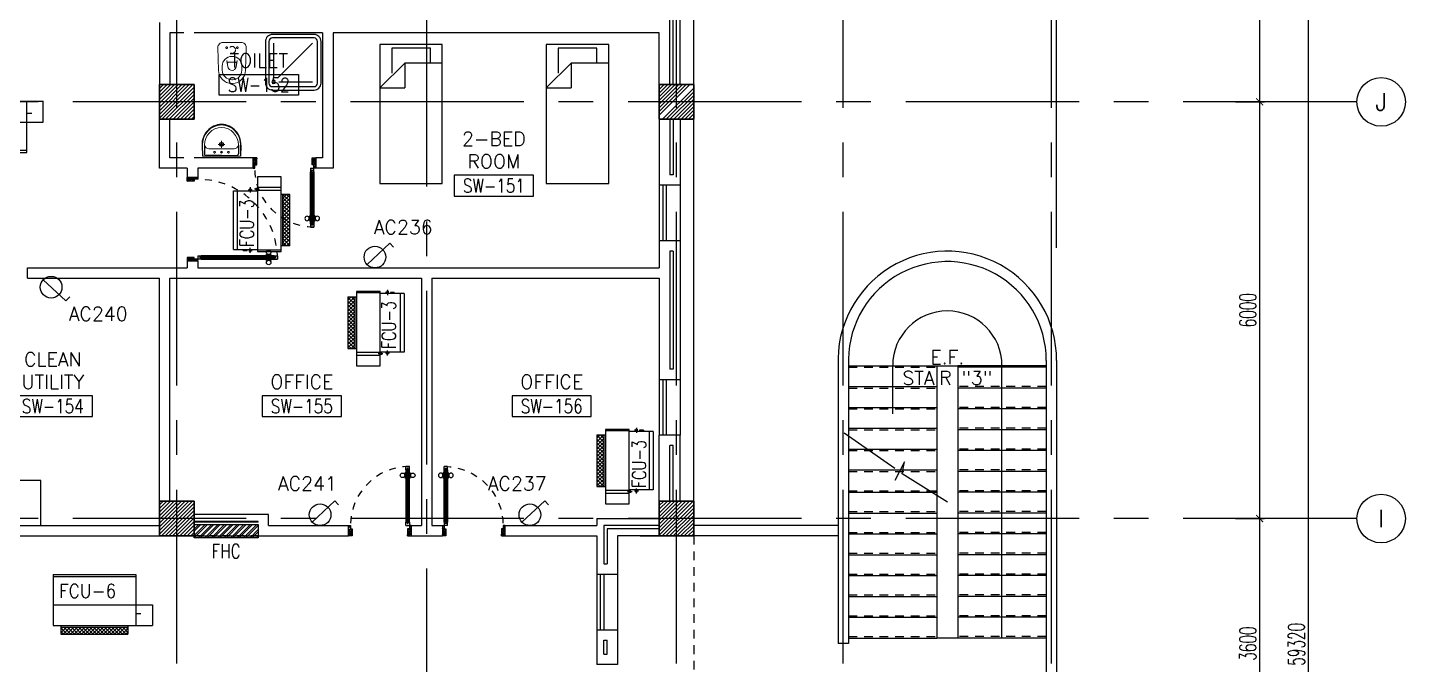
# Model space of a CAD drawing. Extents: x -0.4 to 93.5, y -1.1 to 78.4.
# Drawn here: x 73.68 to 93.53, y 34.87 to 44.04 of the extents above; entities that cross this region are included whole.
import ezdxf
from ezdxf.enums import TextEntityAlignment as Align

# ---------------------------------------------------------------- set-up
doc = ezdxf.new("R2010")
doc.units = 0
doc.header["$MEASUREMENT"] = 0
doc.header["$PDMODE"] = 34
for name, pattern in [('CENTERX2', [4, 2.5, -0.5, 0.5, -0.5]), ('DASHED', [0.75, 0.5, -0.25]), ('HIDDEN', [0.375, 0.25, -0.125]), ('HIDDEN2', [0.1875, 0.125, -0.0625])]:
    doc.linetypes.add(name, pattern=pattern)
doc.layers.get('0').update_dxf_attribs({"color": 11, "linetype": 'CONTINUOUS'})
doc.layers.get('DEFPOINTS').update_dxf_attribs({"color": 11, "linetype": 'CONTINUOUS'})
for name, color, linetype in [('AX-CR', 11, 'CONTINUOUS'), ('AX-DIM', 11, 'CONTINUOUS'), ('AX-TXT', 11, 'CONTINUOUS'), ('AXES', 11, 'CENTERX2'), ('COL', 11, 'CONTINUOUS'), ('DOOR', 11, 'CONTINUOUS'), ('E-SOCKETS', 4, 'CONTINUOUS'), ('FCU', 7, 'CONTINUOUS'), ('FHC', 11, 'CONTINUOUS'), ('FIX', 11, 'CONTINUOUS'), ('FUR', 11, 'CONTINUOUS'), ('HAT', 11, 'CONTINUOUS'), ('INSUL', 11, 'CONTINUOUS'), ('ME-FIX', 11, 'CONTINUOUS'), ('PROJ-L', 11, 'CONTINUOUS'), ('RM-BOX', 11, 'CONTINUOUS'), ('RM-NAME', 11, 'CONTINUOUS'), ('RM-NO', 11, 'CONTINUOUS'), ('ROOF', 11, 'CONTINUOUS'), ('STR', 11, 'CONTINUOUS'), ('TEXTN', 2, 'CONTINUOUS'), ('WALL', 11, 'CONTINUOUS'), ('WIN', 11, 'CONTINUOUS')]:
    doc.layers.add(name, color=color, linetype=linetype)
doc.styles.add('ROMANS', font='ROMANS.shx', dxfattribs={"width": 0.6})
doc.dimstyles.new('STANDARD in', dxfattribs={"dimtxt": 0.24, "dimasz": 0.1, "dimexe": 0.07, "dimexo": 0.05, "dimgap": 0.05, "dimtad": 1, "dimdec": 0, "dimlfac": 1000, "dimzin": 0, "dimdsep": 46, "dimtxsty": 'ROMANS', "dimblk": 'ARCHTICK', "dimcen": 0.05, "dimdle": 0.05, "dimclrd": 7, "dimclre": 7, "dimclrt": 2, "dimadec": 0, "dimazin": 0, "dimtfac": 1, "dimtdec": 0, "dimtmove": 2, "dimatfit": 3, "dimldrblk": 'ARCHTICK', "dimfxl": 0, "dimtolj": 1, "dimtzin": 0, "dimarcsym": 0})

# ---------------------------------------------------------------- blocks, each defined once
blk = doc.blocks.new('_ARCHTICK')
at = {"color": 0, "linetype": 'ByBlock', "const_width": 0.15}
blk.add_lwpolyline([(-0.5, -0.5), (0.5, 0.5)], dxfattribs=at)
blk = doc.blocks.new('*D160')
at = {"layer": 'AX-DIM', "color": 7, "lineweight": -2, "ltscale": 0.3}
for p, q in [((83.282, 76.348), (83.282, 77.068)), ((88.507, 40.87), (88.507, 77.068)), ((83.232, 76.998), (88.557, 76.998))]:
    blk.add_line(p, q, dxfattribs=at)
at = {"layer": 'DEFPOINTS', "color": 0, "ltscale": 0.3}
for p in [(88.507, 76.998), (83.282, 76.298), (88.507, 40.82)]:
    blk.add_point(p, dxfattribs=at)
at = {"layer": 'AX-DIM', "color": 7, "lineweight": -2, "ltscale": 0.3, "xscale": 0.1, "yscale": 0.1, "zscale": 0.1, "rotation": 180}
blk.add_blockref('_ARCHTICK', (83.282, 76.998), dxfattribs=at)
at = {"layer": 'AX-DIM', "color": 7, "lineweight": -2, "ltscale": 0.3, "xscale": 0.1, "yscale": 0.1, "zscale": 0.1}
blk.add_blockref('_ARCHTICK', (88.507, 76.998), dxfattribs=at)
at = {"layer": 'AX-DIM', "color": 2, "ltscale": 0.3, "insert": (85.895, 77.168), "char_height": 0.24, "attachment_point": 5, "style": 'ROMANS'}
blk.add_mtext('\\A1;5225', dxfattribs=at)
blk = doc.blocks.new('*D158')
at = {"layer": 'AX-DIM', "color": 7, "lineweight": -2, "ltscale": 0.3}
for p, q in [((83.332, 64.82), (92.202, 64.82)), ((92.132, 64.87), (92.132, 5.45)), ((83.332, 5.5), (92.202, 5.5))]:
    blk.add_line(p, q, dxfattribs=at)
at = {"layer": 'DEFPOINTS', "color": 0, "ltscale": 0.3}
for p in [(83.282, 64.82), (83.282, 5.5), (92.132, 5.5)]:
    blk.add_point(p, dxfattribs=at)
at = {"layer": 'AX-DIM', "color": 7, "lineweight": -2, "ltscale": 0.3, "xscale": 0.1, "yscale": 0.1, "zscale": 0.1}
for p, rotation in [((92.132, 64.82), 90), ((92.132, 5.5), 270)]:
    blk.add_blockref('_ARCHTICK', p, dxfattribs=dict(at, rotation=rotation))
at = {"layer": 'AX-DIM', "color": 2, "ltscale": 0.3, "insert": (91.962, 35.16), "char_height": 0.24, "attachment_point": 5, "rotation": 90, "style": 'ROMANS'}
blk.add_mtext('\\A1;59320', dxfattribs=at)
blk = doc.blocks.new('*D153')
at = {"layer": 'AX-DIM', "color": 7, "lineweight": -2, "ltscale": 0.3}
for p, q in [((91.082, 42.97), (91.502, 42.97)), ((91.432, 43.02), (91.432, 36.92)), ((91.082, 36.97), (91.502, 36.97))]:
    blk.add_line(p, q, dxfattribs=at)
at = {"layer": 'DEFPOINTS', "color": 0, "ltscale": 0.3}
for p in [(91.032, 42.97), (91.032, 36.97), (91.432, 36.97)]:
    blk.add_point(p, dxfattribs=at)
at = {"layer": 'AX-DIM', "color": 7, "lineweight": -2, "ltscale": 0.3, "xscale": 0.1, "yscale": 0.1, "zscale": 0.1}
for p, rotation in [((91.432, 42.97), 90), ((91.432, 36.97), 270)]:
    blk.add_blockref('_ARCHTICK', p, dxfattribs=dict(at, rotation=rotation))
at = {"layer": 'AX-DIM', "color": 2, "ltscale": 0.3, "insert": (91.262, 39.97), "char_height": 0.24, "attachment_point": 5, "rotation": 90, "style": 'ROMANS'}
blk.add_mtext('\\A1;6000', dxfattribs=at)
blk = doc.blocks.new('*X62')
at = {"color": 0}
for p, q in [((245929, 149515), (246404, 149990)), ((245929, 149568), (246351, 149990)), ((245929, 149621), (246298, 149990)), ((245929, 149674), (246245, 149990)), ((245929, 149727), (246192, 149990)), ((245929, 149780), (246139, 149990)), ((245929, 149833), (246086, 149990)), ((245929, 149886), (246033, 149990)), ((245929, 149939), (245979, 149990)), ((245957, 149490), (246429, 149962)), ((246010, 149490), (246429, 149908)), ((246063, 149490), (246429, 149855)), ((246116, 149490), (246429, 149802)), ((246169, 149490), (246429, 149749)), ((246222, 149490), (246429, 149696)), ((246275, 149490), (246429, 149643)), ((246328, 149490), (246429, 149590)), ((246381, 149490), (246429, 149537))]:
    blk.add_line(p, q, dxfattribs=at)
blk = doc.blocks.new('COL50')
at = {"layer": 'COL'}
blk.add_lwpolyline([(-250, 250), (-250, -250), (250, -250), (250, 250)], close=True, dxfattribs=at)
blk = doc.blocks.new('RM1')
at = {"layer": 'RM-BOX'}
blk.add_lwpolyline([(570, -200), (-570, -200), (-570, -500), (570, -500)], close=True, dxfattribs=at)
at = {"layer": 'RM-NAME', "style": 'ROMANS'}
for tag, p in [('ROOMNAME1', (0, 324)), ('ROOMNAME2', (0, 0))]:
    blk.add_attdef(tag, text='', height=200, dxfattribs=at).set_placement(p, align=Align.MIDDLE)
at = {"layer": 'RM-NO', "style": 'ROMANS', "width": 0.8}
blk.add_attdef('ROOMNO', text='', height=200, dxfattribs=at).set_placement((0, -350), align=Align.MIDDLE)
blk = doc.blocks.new('*X63')
at = {"color": 0}
for p, q in [((253129, 149502), (253616, 149990)), ((253129, 149555), (253563, 149990)), ((253129, 149608), (253510, 149990)), ((253129, 149661), (253457, 149990)), ((253129, 149714), (253404, 149990)), ((253129, 149767), (253351, 149990)), ((253129, 149820), (253298, 149990)), ((253129, 149873), (253245, 149990)), ((253129, 149926), (253192, 149990)), ((253129, 149979), (253139, 149990)), ((253169, 149490), (253629, 149949)), ((253222, 149490), (253629, 149896)), ((253275, 149490), (253629, 149843)), ((253328, 149490), (253629, 149790)), ((253381, 149490), (253629, 149737)), ((253434, 149490), (253629, 149684)), ((253487, 149490), (253629, 149631)), ((253540, 149490), (253629, 149578)), ((253594, 149490), (253629, 149525))]:
    blk.add_line(p, q, dxfattribs=at)
blk = doc.blocks.new('AXR')
at = {"layer": 'AX-CR'}
blk.add_circle((350, 0), 350, dxfattribs=at)
at = {"layer": 'AX-TXT', "style": 'ROMANS'}
blk.add_attdef('AX', text='', height=250, dxfattribs=at).set_placement((350, 0), align=Align.MIDDLE)
blk = doc.blocks.new('*D149')
at = {"layer": 'AX-DIM', "color": 7, "lineweight": -2, "ltscale": 0.3}
for p, q in [((91.082, 36.97), (91.502, 36.97)), ((91.432, 37.02), (91.432, 33.32)), ((91.082, 33.37), (91.502, 33.37))]:
    blk.add_line(p, q, dxfattribs=at)
at = {"layer": 'DEFPOINTS', "color": 0, "ltscale": 0.3}
for p in [(91.032, 36.97), (91.032, 33.37), (91.432, 33.37)]:
    blk.add_point(p, dxfattribs=at)
at = {"layer": 'AX-DIM', "color": 7, "lineweight": -2, "ltscale": 0.3, "xscale": 0.1, "yscale": 0.1, "zscale": 0.1}
for p, rotation in [((91.432, 36.97), 90), ((91.432, 33.37), 270)]:
    blk.add_blockref('_ARCHTICK', p, dxfattribs=dict(at, rotation=rotation))
at = {"layer": 'AX-DIM', "color": 2, "ltscale": 0.3, "insert": (91.262, 35.17), "char_height": 0.24, "attachment_point": 5, "rotation": 90, "style": 'ROMANS'}
blk.add_mtext('\\A1;3600', dxfattribs=at)
blk = doc.blocks.new('*X60')
at = {"color": 0}
for p, q in [((245929, 155507), (246411, 155990)), ((245929, 155560), (246358, 155990)), ((245929, 155613), (246305, 155990)), ((245929, 155666), (246252, 155990)), ((245929, 155719), (246199, 155990)), ((245929, 155772), (246146, 155990)), ((245929, 155825), (246093, 155990)), ((245929, 155879), (246040, 155990)), ((245929, 155932), (245987, 155990)), ((245964, 155490), (246429, 155954)), ((246017, 155490), (246429, 155901)), ((246070, 155490), (246429, 155848)), ((246123, 155490), (246429, 155795)), ((246176, 155490), (246429, 155742)), ((246229, 155490), (246429, 155689)), ((246282, 155490), (246429, 155636)), ((246335, 155490), (246429, 155583)), ((246388, 155490), (246429, 155530))]:
    blk.add_line(p, q, dxfattribs=at)
blk = doc.blocks.new('*X61')
at = {"color": 0}
for p, q in [((253129, 155548), (253570, 155990)), ((253129, 155601), (253517, 155990)), ((253129, 155654), (253464, 155990)), ((253129, 155707), (253411, 155990)), ((253129, 155760), (253358, 155990)), ((253129, 155813), (253305, 155990)), ((253129, 155866), (253252, 155990)), ((253129, 155919), (253199, 155990)), ((253129, 155972), (253146, 155990)), ((253177, 155490), (253629, 155942)), ((253230, 155490), (253629, 155889)), ((253283, 155490), (253629, 155836)), ((253336, 155490), (253629, 155783)), ((253389, 155490), (253629, 155730)), ((253442, 155490), (253629, 155677)), ((253495, 155490), (253629, 155624)), ((253548, 155490), (253629, 155571)), ((253601, 155490), (253629, 155517))]:
    blk.add_line(p, q, dxfattribs=at)
blk = doc.blocks.new('*D145')
at = {"layer": 'AX-DIM', "color": 7, "lineweight": -2, "ltscale": 0.3}
for p, q in [((91.082, 50.17), (91.502, 50.17)), ((91.432, 50.22), (91.432, 42.92)), ((91.082, 42.97), (91.502, 42.97))]:
    blk.add_line(p, q, dxfattribs=at)
at = {"layer": 'DEFPOINTS', "color": 0, "ltscale": 0.3}
for p in [(91.032, 50.17), (91.032, 42.97), (91.432, 42.97)]:
    blk.add_point(p, dxfattribs=at)
at = {"layer": 'AX-DIM', "color": 7, "lineweight": -2, "ltscale": 0.3, "xscale": 0.1, "yscale": 0.1, "zscale": 0.1}
for p, rotation in [((91.432, 50.17), 90), ((91.432, 42.97), 270)]:
    blk.add_blockref('_ARCHTICK', p, dxfattribs=dict(at, rotation=rotation))
at = {"layer": 'AX-DIM', "color": 2, "ltscale": 0.3, "insert": (91.262, 46.57), "char_height": 0.24, "attachment_point": 5, "rotation": 90, "style": 'ROMANS'}
blk.add_mtext('\\A1;7200', dxfattribs=at)
blk = doc.blocks.new('DOOR100')
at = {"layer": 'DOOR', "color": 0, "linetype": 'ByBlock'}
for p, q in [((-82, 1205), (-91, 1205)), ((-91, 1205), (-91, 1140)), ((-75, 1218), (-82, 1218)), ((-82, 1128), (-82, 1218)), ((-82, 1205), (-82, 1140)), ((-25, 1300), (-75, 1300)), ((-75, 1300), (-25, 1300)), ((-75, 1250), (-75, 1300)), ((-58, 1250), (-75, 1250)), ((-42, 1270), (-58, 1270)), ((-58, 1250), (-58, 1270)), ((-42, 1250), (-42, 1270)), ((-25, 1250), (-42, 1250)), ((-25, 1250), (-25, 1300)), ((-25, 1218), (-18, 1218)), ((-18, 1128), (-18, 1218)), ((-18, 1205), (-9, 1205)), ((-18, 1205), (-18, 1140)), ((-9, 1205), (-9, 1140)), ((-82, 1140), (-91, 1140)), ((-75, 1128), (-82, 1128)), ((-25, 1128), (-18, 1128)), ((-18, 1140), (-9, 1140)), ((-75, 200), (-58, 200)), ((-75, 150), (-75, 200)), ((-58, 200), (-58, 180)), ((-42, 200), (-25, 200)), ((-42, 180), (-42, 200)), ((-25, 200), (-25, 150)), ((-1200, 0), (-1200, 150)), ((-1200, 150), (-1175, 150)), ((-1200, 150), (-1200, 0)), ((-1150, 0), (-1200, 0)), ((-1175, 150), (-1175, 100)), ((-1175, 100), (-1150, 100)), ((-1150, 100), (-1150, 0)), ((-75, 150), (-25, 150)), ((-58, 180), (-42, 180)), ((-50, 100), (-50, 0)), ((-25, 100), (-50, 100)), ((-50, 0), (0, 0)), ((0, 150), (-25, 150)), ((-25, 150), (-25, 100)), ((0, 150), (0, 0))]:
    blk.add_line(p, q, dxfattribs=at)
at = {"layer": 'DOOR', "linetype": 'ByBlock'}
for p, q in [((-75, 1250), (-75, 200)), ((-58, 200), (-58, 1250)), ((-42, 200), (-42, 1250)), ((-25, 200), (-25, 1250)), ((0, 0), (0, 150))]:
    blk.add_line(p, q, dxfattribs=at)
at = {"layer": 'DOOR', "color": 9, "linetype": 'ByBlock'}
for p, q in [((-1150, 0), (-1200, 114)), ((-1150, 0), (-1200, 40)), ((-1150, 0), (-1163, 100)), ((-50, 0), (0, 114)), ((-50, 0), (-37, 100)), ((-50, 0), (0, 40))]:
    blk.add_line(p, q, dxfattribs=at)
at = {"layer": 'DOOR', "color": 0, "linetype": 'ByBlock'}
for centre in [(-124, 1173), (24, 1173)]:
    blk.add_circle(centre, 32.4, dxfattribs=at)
at = {"layer": 'DOOR', "linetype": 'HIDDEN', "ltscale": 0.5}
blk.add_arc((-25, 150), 1150, 90, 180.0001, dxfattribs=at)
at = {"layer": 'DOOR', "color": 9, "linetype": 'ByBlock'}
for centre, radius, start, end in [((-1150, 0), 154, 103.7142, 108.8947), ((-1150, 0), 134, 100.72, 111.8402), ((-1150, 0), 94.4, 90, 121.9818), ((-1150, 0), 74.4, 90, 132.2236), ((-1150, 0), 54.4, 90, 156.7926), ((-1150, 0), 34.4, 90, 180), ((-1150, 0), 14.4, 90, 180), ((-50, 0), 94.4, 58.0182, 90), ((-50, 0), 74.4, 47.7764, 90), ((-50, 0), 54.4, 23.2074, 90), ((-50, 0), 34.4, 0, 90), ((-50, 0), 14.4, 0, 90), ((-50, 0), 134, 68.1598, 79.28), ((-50, 0), 114, 64.0838, 77.3774), ((-50, 0), 154, 71.1053, 76.2858)]:
    blk.add_arc(centre, radius, start, end, dxfattribs=at)
blk = doc.blocks.new('DOOR90')
at = {"layer": 'DOOR', "color": 0, "linetype": 'ByBlock'}
for p, q in [((-150, 0), (-150, -25)), ((-150, 0), (0, 0)), ((0, -50), (0, 0)), ((-1000, -25), (-1000, -75)), ((-1000, -75), (-1000, -25)), ((-950, -25), (-1000, -25)), ((-950, -75), (-1000, -75)), ((-970, -42), (-970, -58)), ((-950, -42), (-970, -42)), ((-950, -58), (-970, -58)), ((-950, -25), (-950, -42)), ((-950, -58), (-950, -75)), ((-918, -25), (-918, -18)), ((-828, -18), (-918, -18)), ((-918, -75), (-918, -82)), ((-828, -82), (-918, -82)), ((-905, -18), (-905, -9)), ((-905, -9), (-840, -9)), ((-905, -18), (-840, -18)), ((-905, -82), (-905, -91)), ((-905, -82), (-840, -82)), ((-905, -91), (-840, -91)), ((-840, -18), (-840, -9)), ((-840, -82), (-840, -91)), ((-828, -25), (-828, -18)), ((-828, -75), (-828, -82)), ((-200, -42), (-200, -25)), ((-200, -25), (-150, -25)), ((-180, -42), (-200, -42)), ((-200, -75), (-200, -58)), ((-200, -58), (-180, -58)), ((-150, -75), (-200, -75)), ((-180, -58), (-180, -42)), ((-150, -75), (-150, -25)), ((-150, -25), (-100, -25)), ((-100, -25), (-100, -50)), ((-100, -50), (0, -50)), ((-150, -900), (-150, -875)), ((-150, -875), (-100, -875)), ((0, -900), (-150, -900)), ((-150, -900), (0, -900)), ((-100, -850), (0, -850)), ((-100, -875), (-100, -850)), ((0, -850), (0, -900))]:
    blk.add_line(p, q, dxfattribs=at)
at = {"layer": 'DOOR', "color": 9, "linetype": 'ByBlock'}
for p, q in [((0, -50), (-114, 0)), ((0, -50), (-40, 0)), ((0, -50), (-100, -37)), ((0, -850), (-114, -900)), ((0, -850), (-100, -863)), ((0, -850), (-40, -900))]:
    blk.add_line(p, q, dxfattribs=at)
at = {"layer": 'DOOR', "linetype": 'ByBlock'}
for p, q in [((-200, -25), (-950, -25)), ((-200, -42), (-950, -42)), ((-200, -58), (-950, -58)), ((-950, -75), (-200, -75))]:
    blk.add_line(p, q, dxfattribs=at)
at = {"layer": 'DOOR', "color": 0, "linetype": 'ByBlock'}
for centre in [(-873, 24), (-873, -124)]:
    blk.add_circle(centre, 32.4, dxfattribs=at)
at = {"layer": 'DOOR', "color": 9, "linetype": 'ByBlock'}
for centre, radius, start, end in [((0, -50), 154, 161.1053, 166.2858), ((0, -50), 134, 158.1598, 169.28), ((0, -50), 94.4, 148.0182, 180), ((0, -50), 74.4, 137.7764, 180), ((0, -50), 114, 154.0838, 167.3774), ((0, -50), 54.4, 113.2074, 180), ((0, -50), 34.4, 90, 180), ((0, -50), 14.4, 90, 180), ((0, -850), 154, 193.7142, 198.8947), ((0, -850), 134, 190.72, 201.8402), ((0, -850), 94.4, 180, 211.9818), ((0, -850), 74.4, 180, 222.2236), ((0, -850), 54.4, 180, 246.7926), ((0, -850), 34.4, 180, 270), ((0, -850), 14.4, 180, 270)]:
    blk.add_arc(centre, radius, start, end, dxfattribs=at)
at = {"layer": 'DOOR', "linetype": 'HIDDEN', "ltscale": 0.5}
blk.add_arc((-150, -25), 850, 180, 270, dxfattribs=at)
blk = doc.blocks.new('LAV1')
at = {"layer": 'FIX', "linetype": 'ByBlock', "ltscale": 0.3}
for p, q in [((-280, 210), (-275, 50)), ((-245, 210), (-245, 85)), ((245, 210), (245, 85)), ((280, 210), (275, 50)), ((0, 60), (-220, 60)), ((0, 60), (220, 60))]:
    blk.add_line(p, q, dxfattribs=at)
at = {"layer": 'FIX', "linetype": 'Continuous', "lineweight": 20}
for p, q in [((-275, 210), (-275, 50)), ((275, 210), (275, 50)), ((0, 50), (-275, 50)), ((0, 50), (-252, 50)), ((0, 155), (-181, 155)), ((0, 155), (181, 155)), ((0, 50), (252, 50)), ((0, 50), (275, 50))]:
    blk.add_line(p, q, dxfattribs=at)
at = {"layer": 'FIX', "linetype": 'DASHED', "lineweight": 20, "ltscale": 0.05}
for p, q in [((50, 220), (-50, 220)), ((0, 170), (0, 270)), ((0, 170), (0, 270))]:
    blk.add_line(p, q, dxfattribs=at)
at = {"layer": 'FIX', "lineweight": 20}
for p, q in [((16, 107), (-15, 107)), ((0, 92), (0, 123))]:
    blk.add_line(p, q, dxfattribs=at)
for centre, radius in [((0, 220), 29.5), ((0, 220), 22.5), ((0, 107), 15.5)]:
    blk.add_circle(centre, radius, dxfattribs=at)
at = {"layer": 'FIX', "linetype": 'HIDDEN', "lineweight": 20, "ltscale": 0.05}
for centre in [(-100, 107), (100, 107)]:
    blk.add_circle(centre, 12.4, dxfattribs=at)
at = {"layer": 'FIX', "linetype": 'ByBlock', "ltscale": 0.3}
for centre, radius, start, end in [((7, 220), 287, 91.3776, 182.0064), ((-7, 220), 287, 357.9936, 88.6224), ((-220, 85), 24.9, 179.7021, 269.9486), ((220, 85), 24.9, 270.0514, 0.2979)]:
    blk.add_arc(centre, radius, start, end, dxfattribs=at)
at = {"layer": 'FIX', "linetype": 'Continuous', "lineweight": 20}
for centre, radius, start, end in [((8, 217), 283, 91.6988, 181.351), ((8, 212), 253, 91.7328, 180.4884), ((-8, 217), 283, 358.649, 88.3012), ((-8, 212), 253, 359.5116, 88.2672), ((-179, 222), 66.9, 190.2006, 268.0786), ((179, 222), 66.9, 271.9214, 349.7994)]:
    blk.add_arc(centre, radius, start, end, dxfattribs=at)
blk = doc.blocks.new('WC1')
at = {"layer": 'FIX', "lineweight": 20}
for p, q in [((-210, 204), (-538, 194)), ((-727, 5), (-727, -5)), ((-674, 5), (-674, -5)), ((-534, 24), (-540, 0)), ((-540, 0), (-534, -24)), ((-475, 141), (-538, 141)), ((-395, 76), (-490, 60)), ((-339, 5), (-339, -5)), ((-538, -141), (-475, -141)), ((-538, -194), (-210, -204)), ((-490, -60), (-395, -76))]:
    blk.add_line(p, q, dxfattribs=at)
at = {"layer": 'FIX', "linetype": 'Continuous', "lineweight": 20}
blk.add_line((-420, -47), (-420, 45), dxfattribs=at)
at = {"layer": 'FIX', "lineweight": 20}
blk.add_lwpolyline([(-213, -204), (-210, -204, 0.414214), (-137, -131), (-137, 0), (-137, 131, 0.414214), (-210, 204)], format="xyb", dxfattribs=at)
at = {"layer": 'FIX', "linetype": 'HIDDEN2', "lineweight": 20, "ltscale": 0.3}
blk.add_circle((-245, 0), 49.8, dxfattribs=at)
at = {"layer": 'FIX', "linetype": 'HIDDEN', "lineweight": 20, "ltscale": 0.05}
for centre in [(-213, 78), (-213, -77)]:
    blk.add_circle(centre, 11.6, dxfattribs=at)
at = {"layer": 'FIX', "lineweight": 20}
for centre, radius, start, end in [((-538, 5), 189, 90, 180), ((-538, 5), 136, 90, 180), ((-473, -7), 68.2, 128.9242, 152.8468), ((-464, -18), 82, 108.496, 128.9242), ((-475, 5), 136, 360, 90), ((-538, -5), 189, 180, 270), ((-538, -5), 136, 180, 270), ((-473, 7), 68.2, 207.1532, 231.0758), ((-464, 18), 82, 231.0758, 251.504), ((-475, -5), 136, 270, 0)]:
    blk.add_arc(centre, radius, start, end, dxfattribs=at)
at = {"layer": 'FIX', "linetype": 'Continuous', "lineweight": 20}
for centre, start, end in [((-443, 46), 357.6662, 91.6121), ((-442, -46), 268.3879, 2.3338)]:
    blk.add_arc(centre, 22.3, start, end, dxfattribs=at)
blk = doc.blocks.new('SHR1')
at = {"layer": 'FIX'}
for p, q in [((-196, 196), (-700, 700)), ((-143, 218), (-143, 700)), ((-218, 143), (-700, 143))]:
    blk.add_line(p, q, dxfattribs=at)
for points in [[(-825, 125), (-825, 725, -0.414214), (-725, 825), (-125, 825, -0.414214), (-25, 725), (-25, 125, -0.414214), (-125, 25), (-725, 25, -0.414214)], [(-775, 125), (-775, 725, -0.414214), (-725, 775), (-125, 775, -0.414214), (-75, 725), (-75, 125, -0.414214), (-125, 75), (-725, 75, -0.414214)]]:
    blk.add_lwpolyline(points, format="xyb", close=True, dxfattribs=at)
for radius in [25, 15]:
    blk.add_circle((-143, 143), radius, dxfattribs=at)
blk = doc.blocks.new('*X168')
at = {"color": 0}
for p, q in [((-750, 2538), (-672, 2616)), ((-750, 2591), (-725, 2616)), ((-660, 2516), (-750, 2606)), ((-719, 2516), (-619, 2616)), ((-607, 2516), (-707, 2616)), ((-666, 2516), (-566, 2616)), ((-554, 2516), (-654, 2616)), ((-613, 2516), (-513, 2616)), ((-501, 2516), (-601, 2616)), ((-560, 2516), (-460, 2616)), ((-448, 2516), (-548, 2616)), ((-507, 2516), (-407, 2616)), ((-394, 2516), (-494, 2616)), ((-454, 2516), (-354, 2616)), ((-341, 2516), (-441, 2616)), ((-401, 2516), (-301, 2616)), ((-288, 2516), (-388, 2616)), ((-348, 2516), (-248, 2616)), ((-235, 2516), (-335, 2616)), ((-295, 2516), (-195, 2616)), ((-182, 2516), (-282, 2616)), ((-242, 2516), (-142, 2616)), ((-129, 2516), (-229, 2616)), ((-189, 2516), (-89, 2616)), ((-76, 2516), (-176, 2616)), ((-136, 2516), (-36, 2616)), ((-23, 2516), (-123, 2616)), ((-83, 2516), (17, 2616)), ((30, 2516), (-70, 2616)), ((-30, 2516), (70, 2616)), ((83, 2516), (-17, 2616)), ((23, 2516), (123, 2616)), ((136, 2516), (36, 2616)), ((76, 2516), (176, 2616)), ((189, 2516), (89, 2616)), ((129, 2516), (215, 2601)), ((215, 2543), (142, 2616)), ((215, 2596), (195, 2616)), ((-713, 2516), (-750, 2553)), ((182, 2516), (215, 2548))]:
    blk.add_line(p, q, dxfattribs=at)
blk = doc.blocks.new('WAP16')
at = {"color": 6}
for p, q in [((-597, 0), (-597, -737)), ((-597, 0), (597, 0)), ((597, 0), (597, -737)), ((-597, -437), (597, -437)), ((-597, -737), (597, -737))]:
    blk.add_line(p, q, dxfattribs=at)
at = {"color": 2}
for p, q in [((-597, -32), (597, -32)), ((597, -437), (835, -437)), ((835, -437), (835, -737)), ((-482, -737), (-482, -862)), ((-482, -762), (482, -762)), ((482, -737), (482, -862)), ((597, -737), (835, -737)), ((-482, -862), (482, -862))]:
    blk.add_line(p, q, dxfattribs=at)
at = {"color": 7}
blk.add_line((597, -562), (670, -562), dxfattribs=at)
at = {"color": 2}
blk.add_blockref('*X168', (268, -3378), dxfattribs=at)
blk = doc.blocks.new('*X166')
at = {"color": 0}
for p, q in [((16890, -2467), (16943, -2414)), ((16890, -2520), (16990, -2420)), ((16990, -2565), (16890, -2465)), ((16890, -2573), (16990, -2473)), ((16990, -2619), (16890, -2519)), ((16890, -2626), (16990, -2526)), ((16990, -2672), (16890, -2572)), ((16890, -2679), (16990, -2579)), ((16990, -2512), (16892, -2414)), ((16990, -2459), (16945, -2414)), ((16990, -2725), (16890, -2625)), ((16890, -2732), (16990, -2632)), ((16990, -2778), (16890, -2678)), ((16890, -2785), (16990, -2685)), ((16990, -2831), (16890, -2731)), ((16890, -2838), (16990, -2738)), ((16990, -2884), (16890, -2784)), ((16890, -2891), (16990, -2791)), ((16990, -2937), (16890, -2837)), ((16890, -2944), (16990, -2844)), ((16990, -2990), (16890, -2890)), ((16890, -2997), (16990, -2897)), ((16990, -3043), (16890, -2943)), ((16890, -3050), (16990, -2950)), ((16990, -3096), (16890, -2996)), ((16890, -3103), (16990, -3003)), ((16990, -3149), (16890, -3049)), ((16944, -3155), (16890, -3102)), ((16892, -3155), (16990, -3056)), ((16945, -3155), (16990, -3109))]:
    blk.add_line(p, q, dxfattribs=at)
blk = doc.blocks.new('WHE06')
at = {"color": 2}
for p, q in [((689, 621), (346, 621)), ((346, 621), (346, 469)), ((689, 469), (689, 621)), ((60, -422), (60, 422)), ((212, 437), (269, 437)), ((232, 452), (232, 422)), ((232, 452), (252, 452)), ((242, 472), (242, 399)), ((252, 452), (252, 422)), ((305, 448), (373, 448)), ((321, 458), (321, 438)), ((321, 458), (346, 458)), ((321, 438), (346, 438)), ((346, 430), (689, 430)), ((811, 371), (689, 371)), ((711, -371), (711, 371)), ((811, -371), (811, 371)), ((811, -371), (689, -371)), ((142, -437), (142, -422)), ((142, -437), (197, -437)), ((197, -437), (197, -422)), ((221, -437), (269, -437)), ((232, -452), (232, -422)), ((232, -452), (252, -452)), ((242, -472), (242, -399)), ((252, -452), (252, -422)), ((346, -430), (689, -430))]:
    blk.add_line(p, q, dxfattribs=at)
at = {"color": 6}
for p, q in [((0, -422), (0, 422)), ((0, 422), (346, 422)), ((346, 469), (346, -451)), ((689, 469), (346, 469)), ((689, -451), (689, 469)), ((0, -422), (346, -422)), ((346, -451), (689, -451))]:
    blk.add_line(p, q, dxfattribs=at)
at = {"color": 2}
blk.add_blockref('*X166', (-16179, 2784), dxfattribs=at)

msp = doc.modelspace()

# ---------------------------------------------------------------- hatches: boundary and pattern name
at = {"layer": 'FHC', "linetype": 'ByBlock', "ltscale": 0.3}
h = msp.add_hatch(dxfattribs=at)
h.set_pattern_fill('ANSI32', color=11, scale=0.175, style=0)
h.set_pattern_definition([(45, (-156.11383, 5.643995), (-0.046403883, 0.046403883), []), (45, (-156.082894, 5.643995), (-0.046403883, 0.046403883), [])])
h.paths.add_polyline_path([(77.0024, 36.695), (77.0024, 36.885), (76.0824, 36.885), (76.0824, 36.695)])
h.paths.add_polyline_path([(75.8697, 36.2739), (75.8697, 36.6947), (76.1322, 36.6947), (76.1322, 36.2739)], flags=9)

# ---------------------------------------------------------------- linework, layer by layer
for p, q in [((86.1758, 37.6902), (85.4444, 38.1979)), ((86.3162, 37.7888), (86.1758, 37.5199)), ((86.2811, 37.6134), (86.3162, 37.7888)), ((86.9363, 37.2043), (86.2811, 37.6134))]:
    msp.add_line(p, q)
at = {"layer": 'AXES'}
for p, q in [((75.8324, -1.1143), (75.8324, 77.6984)), ((83.0324, -1.1143), (83.0324, 77.6984)), ((85.4324, -1.1143), (85.4324, 77.6984)), ((88.4324, -1.1143), (88.4324, 77.6984)), ((79.4324, 5.75), (79.4324, 64.52)), ((92.8324, 42.97), (24.7924, 42.97)), ((92.8324, 42.97), (40.7424, 42.97)), ((92.8324, 36.97), (40.7424, 36.97))]:
    msp.add_line(p, q, dxfattribs=at)
at = {"layer": 'E-SOCKETS'}
for p, q in [((78.572, 40.6298), (78.8999, 40.935)), ((78.8999, 40.935), (78.9543, 40.8764)), ((73.907, 40.4084), (74.2348, 40.1032)), ((74.2348, 40.1032), (74.2893, 40.1617)), ((77.7811, 36.9198), (78.109, 37.225)), ((78.109, 37.225), (78.1634, 37.1664)), ((80.8047, 36.9198), (81.1326, 37.225)), ((81.1326, 37.225), (81.187, 37.1664))]:
    msp.add_line(p, q, dxfattribs=at)
for centre in [(78.6864, 40.7362), (74.0213, 40.3019), (77.8955, 37.0262), (80.9191, 37.0262)]:
    msp.add_circle(centre, 0.1562, dxfattribs=at)
at = {"layer": 'FHC', "color": 250, "linetype": 'HIDDEN', "ltscale": 0.25}
msp.add_line((77.0024, 36.72), (76.0824, 36.72), dxfattribs=at)
at = {"layer": 'FHC', "linetype": 'ByBlock', "ltscale": 0.3}
msp.add_lwpolyline([(76.0824, 36.885), (77.0024, 36.885), (77.0024, 36.695), (76.0824, 36.695)], close=True, dxfattribs=at)
at = {"layer": 'FUR'}
for p, q in [((78.7555, 43.7968), (78.7555, 41.7968)), ((79.6555, 43.7968), (78.7555, 43.7968)), ((78.9277, 43.7413), (78.9277, 43.3816)), ((79.4856, 43.7413), (78.9277, 43.7413)), ((79.4856, 43.5252), (79.4856, 43.7413)), ((79.6555, 41.7968), (79.6555, 43.7968)), ((81.1543, 43.7968), (81.1543, 41.7968)), ((82.0543, 43.7968), (81.1543, 43.7968)), ((81.3265, 43.7413), (81.3265, 43.3816)), ((81.8844, 43.7413), (81.3265, 43.7413)), ((81.8844, 43.5252), (81.8844, 43.7413)), ((82.0543, 41.7968), (82.0543, 43.7968)), ((79.1166, 43.5252), (78.7555, 43.1717)), ((79.1166, 43.5252), (79.1166, 43.1717)), ((79.6555, 43.5252), (79.1166, 43.5252)), ((81.5155, 43.5252), (81.1543, 43.1717)), ((81.5155, 43.5252), (81.5155, 43.1717)), ((82.0543, 43.5252), (81.5155, 43.5252)), ((78.7555, 43.1717), (79.1166, 43.1717)), ((81.1543, 43.1717), (81.5155, 43.1717)), ((78.7555, 41.7968), (79.6555, 41.7968)), ((81.1543, 41.7968), (82.0543, 41.7968))]:
    msp.add_line(p, q, dxfattribs=at)
at = {"layer": 'INSUL'}
for p, q in [((82.9324, 43.22), (82.9324, 46.02)), ((82.9824, 43.22), (82.9824, 46.02)), ((82.9324, 42.72), (82.9324, 41.92)), ((82.9824, 42.72), (82.9824, 41.92)), ((82.9824, 41.92), (82.9324, 41.92)), ((82.9324, 40.82), (82.9324, 39.12)), ((82.9824, 40.82), (82.9324, 40.82)), ((82.9824, 40.82), (82.9824, 39.12)), ((82.9824, 39.12), (82.9324, 39.12)), ((82.9824, 38.02), (82.9324, 38.02)), ((82.9324, 37.22), (82.9324, 38.02)), ((82.9824, 37.22), (82.9824, 38.02)), ((82.7824, 36.87), (81.9824, 36.87)), ((81.9824, 36.87), (81.9824, 36.32)), ((82.7824, 36.82), (82.0324, 36.82)), ((82.0324, 36.82), (82.0324, 36.32)), ((81.9824, 36.32), (82.0324, 36.32)), ((81.9824, 35.22), (82.0324, 35.22)), ((81.9824, 35.02), (81.9824, 35.22)), ((82.0324, 35.02), (82.0324, 35.22)), ((81.9824, 35.02), (82.0324, 35.02))]:
    msp.add_line(p, q, dxfattribs=at)
at = {"layer": 'ME-FIX'}
for p, q in [((73.8731, 37.52), (72.2814, 37.52)), ((73.8731, 36.87), (73.8731, 37.52))]:
    msp.add_line(p, q, dxfattribs=at)
at = {"layer": 'PROJ-L'}
for p, q in [((83.2824, 43.22), (83.2824, 49.92)), ((83.2824, 37.22), (83.2824, 42.72))]:
    msp.add_line(p, q, dxfattribs=at)
at = {"layer": 'ROOF'}
for p, q in [((86.7824, 39.1702), (86.7824, 35.2502)), ((86.7824, 39.1702), (87.0824, 39.1702)), ((87.0824, 39.1702), (87.0824, 35.2502)), ((85.3574, 36.87), (83.2824, 36.87)), ((85.3574, 36.72), (83.2824, 36.72)), ((87.0824, 35.2502), (86.7824, 35.2502))]:
    msp.add_line(p, q, dxfattribs=at)
at = {"layer": 'STR'}
for p, q in [((85.5074, 39.1702), (86.7824, 39.1702)), ((86.1449, 38.4771), (86.1449, 39.1726)), ((88.3574, 39.1702), (87.0824, 39.1702)), ((88.3574, 39.1502), (87.0824, 39.1502)), ((87.7199, 35.2502), (87.7199, 39.1726)), ((85.5074, 38.8702), (86.7824, 38.8702)), ((88.3574, 38.8502), (87.0824, 38.8502)), ((85.5074, 38.5702), (86.7824, 38.5702)), ((88.3574, 38.5502), (87.0824, 38.5502)), ((85.5074, 38.2702), (86.7824, 38.2702)), ((88.3574, 38.2502), (87.0824, 38.2502)), ((85.5074, 37.9702), (86.7824, 37.9702)), ((88.3574, 37.9502), (87.0824, 37.9502)), ((85.5074, 37.6702), (86.7824, 37.6702)), ((88.3574, 37.6502), (87.0824, 37.6502)), ((85.5074, 37.3502), (86.7824, 37.3502)), ((86.6706, 37.3702), (86.7824, 37.3702)), ((86.7026, 37.3502), (86.7824, 37.3502)), ((88.3574, 37.3502), (87.0824, 37.3502)), ((85.5074, 37.0502), (86.7824, 37.0502)), ((88.3574, 37.0502), (87.0824, 37.0502)), ((85.5074, 36.7502), (86.7824, 36.7502)), ((88.3574, 36.7502), (87.0824, 36.7502)), ((85.5074, 36.4502), (86.7824, 36.4502)), ((88.3574, 36.4502), (87.0824, 36.4502)), ((85.5074, 36.1502), (86.7824, 36.1502)), ((88.3574, 36.1502), (87.0824, 36.1502)), ((85.5074, 35.8502), (86.7824, 35.8502)), ((88.3574, 35.8502), (87.0824, 35.8502)), ((85.5074, 35.5502), (86.7824, 35.5502)), ((88.3574, 35.5502), (87.0824, 35.5502)), ((85.5074, 35.2502), (86.7824, 35.2502)), ((88.3574, 35.2502), (87.0824, 35.2502))]:
    msp.add_line(p, q, dxfattribs=at)
at = {"layer": 'STR', "linetype": 'HIDDEN2'}
for p, q in [((85.5074, 39.1502), (86.7824, 39.1502)), ((88.3574, 39.1702), (87.0824, 39.1702)), ((88.3574, 39.1502), (87.0824, 39.1502)), ((85.5074, 38.8502), (86.7824, 38.8502)), ((88.3574, 38.8702), (87.0824, 38.8702)), ((85.5074, 38.5502), (86.7824, 38.5502)), ((88.3574, 38.5702), (87.0824, 38.5702)), ((85.5074, 38.2502), (86.7824, 38.2502)), ((88.3574, 38.2702), (87.0824, 38.2702)), ((85.5074, 37.9502), (86.7824, 37.9502)), ((88.3574, 37.9702), (87.0824, 37.9702)), ((85.5074, 37.6502), (86.7824, 37.6502)), ((88.3574, 37.6702), (87.0824, 37.6702)), ((85.5074, 37.3702), (86.7824, 37.3702)), ((86.6706, 37.3702), (86.7824, 37.3702)), ((86.7026, 37.3502), (86.7824, 37.3502)), ((88.3574, 37.3702), (87.0824, 37.3702)), ((85.5074, 37.0702), (86.7824, 37.0702)), ((88.3574, 37.0702), (87.0824, 37.0702)), ((85.5074, 36.7702), (86.7824, 36.7702)), ((88.3574, 36.7702), (87.0824, 36.7702)), ((83.2824, 36.72), (83.2824, 33.67)), ((85.5074, 36.4702), (86.7824, 36.4702)), ((88.3574, 36.4702), (87.0824, 36.4702)), ((85.5074, 36.1702), (86.7824, 36.1702)), ((88.3574, 36.1702), (87.0824, 36.1702)), ((85.5074, 35.8702), (86.7824, 35.8702)), ((88.3574, 35.8702), (87.0824, 35.8702)), ((85.5074, 35.5702), (86.7824, 35.5702)), ((88.3574, 35.5702), (87.0824, 35.5702)), ((85.5074, 35.2702), (86.7824, 35.2702)), ((88.3574, 35.2702), (87.0824, 35.2702))]:
    msp.add_line(p, q, dxfattribs=at)
at = {"layer": 'STR'}
msp.add_arc((86.9324, 39.1726), 0.7875, 0, 180, dxfattribs=at)
at = {"layer": 'WALL'}
for p, q in [((83.0824, 43.22), (83.0824, 46.17)), ((75.9324, 43.965), (75.7324, 43.965)), ((77.9324, 43.965), (76.0824, 43.965)), ((82.7824, 43.965), (78.0824, 43.965)), ((82.7824, 43.22), (82.7824, 43.965)), ((75.5824, 42.015), (75.5824, 42.72)), ((75.7324, 42.165), (75.7324, 42.72)), ((82.7824, 42.72), (82.7824, 41.77)), ((83.0824, 42.72), (83.0824, 41.77)), ((75.9324, 42.165), (75.7324, 42.165)), ((76.9324, 42.165), (76.0824, 42.165)), ((77.9324, 42.165), (77.8324, 42.165)), ((75.9824, 42.015), (75.5824, 42.015)), ((76.9324, 42.015), (76.1324, 42.015)), ((78.0824, 42.015), (77.8324, 42.015)), ((83.0824, 41.77), (82.7824, 41.77)), ((82.7824, 40.97), (82.7824, 40.58)), ((83.0824, 40.97), (82.7824, 40.97)), ((83.0824, 40.97), (83.0824, 38.97)), ((73.6814, 40.43), (73.6814, 40.58)), ((73.6814, 40.58), (75.9824, 40.58)), ((76.1324, 40.58), (82.7824, 40.58)), ((73.6814, 40.43), (75.5824, 40.43)), ((75.5824, 37.22), (75.5824, 40.43)), ((75.7324, 37.22), (75.7324, 40.43)), ((75.7324, 40.43), (79.3574, 40.43)), ((79.3574, 40.43), (79.3574, 36.87)), ((79.5074, 40.43), (82.7824, 40.43)), ((79.5074, 40.43), (79.5074, 36.87)), ((80.5574, 40.43), (81.8824, 40.43)), ((82.7824, 40.43), (82.7824, 38.97)), ((85.3574, 39.2455), (85.3574, 35.17)), ((85.5074, 39.2455), (85.5074, 35.17)), ((88.3574, 39.2455), (88.3574, 33.62)), ((88.5074, 39.2455), (88.5074, 33.47)), ((83.0824, 38.97), (82.7824, 38.97)), ((83.0824, 38.17), (82.7824, 38.17)), ((82.7824, 37.22), (82.7824, 38.17)), ((83.0824, 37.22), (83.0824, 38.17)), ((77.1524, 37.03), (76.0824, 37.03)), ((77.0024, 36.93), (76.0824, 36.93)), ((76.0824, 36.92), (76.0824, 36.93)), ((77.0024, 36.92), (77.0024, 36.93)), ((77.1524, 36.87), (77.1524, 37.03)), ((81.8824, 36.97), (82.7824, 36.97)), ((81.8824, 36.97), (81.8824, 36.87)), ((72.2814, 36.87), (75.5824, 36.87)), ((77.0024, 36.92), (76.0824, 36.92)), ((76.0824, 36.885), (77.0024, 36.885)), ((76.0824, 36.719), (76.0824, 36.884)), ((77.0024, 36.885), (77.0024, 36.7177)), ((77.1524, 36.87), (78.3074, 36.87)), ((78.3074, 36.87), (78.3074, 36.72)), ((79.2074, 36.87), (79.3574, 36.87)), ((79.2074, 36.87), (79.2074, 36.72)), ((79.5074, 36.87), (79.6574, 36.87)), ((79.6574, 36.87), (79.6574, 36.72)), ((80.5574, 36.87), (80.5574, 36.72)), ((80.5574, 36.87), (81.8824, 36.87)), ((68.8824, 36.72), (75.5824, 36.72)), ((76.0824, 36.72), (78.3074, 36.72)), ((79.2074, 36.72), (79.6574, 36.72)), ((80.5574, 36.72), (81.8824, 36.72)), ((81.8824, 36.72), (81.8824, 36.17)), ((82.7824, 36.72), (82.1824, 36.72)), ((82.1824, 36.72), (82.1824, 36.17)), ((82.5074, 36.72), (82.7824, 36.72)), ((81.8824, 36.17), (82.1824, 36.17)), ((81.8824, 35.37), (82.1824, 35.37)), ((81.8824, 35.37), (81.8824, 34.87)), ((82.1824, 35.37), (82.1824, 34.87)), ((82.1824, 34.87), (81.8824, 34.87))]:
    msp.add_line(p, q, dxfattribs=at)
at = {"layer": 'WALL', "linetype": 'ByBlock'}
for p, q in [((75.5824, 44.115), (75.5824, 43.22)), ((75.7324, 43.965), (75.7324, 43.22)), ((77.9324, 43.965), (77.9324, 42.165)), ((78.0824, 43.965), (78.0824, 42.015)), ((76.9324, 42.165), (76.9324, 42.015)), ((77.8324, 42.165), (77.8324, 42.015)), ((75.9824, 42.015), (75.9824, 41.8805)), ((76.1324, 42.015), (76.1324, 41.8805)), ((75.9824, 41.8805), (76.1324, 41.8805)), ((75.9824, 40.6805), (75.9824, 40.58)), ((75.9824, 40.6805), (76.1324, 40.6805)), ((76.1324, 40.6805), (76.1324, 40.58))]:
    msp.add_line(p, q, dxfattribs=at)
at = {"layer": 'WALL', "linetype": 'ByBlock', "ltscale": 0.3}
msp.add_line((85.5074, 35.17), (85.3574, 35.17), dxfattribs=at)
for points in [[(76.0824, 43.22), (75.5824, 43.22), (75.5824, 42.72), (76.0824, 42.72)], [(83.2824, 43.22), (82.7824, 43.22), (82.7824, 42.72), (83.2824, 42.72)], [(76.0824, 37.22), (75.5824, 37.22), (75.5824, 36.72), (76.0824, 36.72)], [(83.2824, 37.22), (82.7824, 37.22), (82.7824, 36.72), (83.2824, 36.72)]]:
    msp.add_lwpolyline(points, close=True, dxfattribs=at)
at = {"layer": 'WALL'}
for radius, end in [(1.575, 182.74162), (1.425, 183.03046)]:
    msp.add_arc((86.9324, 39.2455), radius, 359.99997, end, dxfattribs=at)
at = {"layer": 'WIN'}
for p, q in [((82.7824, 41.77), (82.7824, 40.97)), ((82.8324, 41.77), (82.8324, 40.97)), ((82.8824, 41.77), (82.8824, 40.97)), ((83.0824, 41.77), (83.0824, 40.97)), ((82.7824, 38.97), (82.7824, 38.17)), ((82.8324, 38.97), (82.8324, 38.17)), ((82.8824, 38.97), (82.8824, 38.17)), ((83.0824, 38.97), (83.0824, 38.17)), ((81.8824, 36.17), (81.8824, 35.37)), ((81.9324, 36.17), (81.9324, 35.37)), ((81.9824, 36.17), (81.9824, 35.37)), ((82.1824, 36.17), (82.1824, 35.37))]:
    msp.add_line(p, q, dxfattribs=at)

# ---------------------------------------------------------------- block references
at = {"layer": 'AXES', "xscale": 0.001, "yscale": 0.001, "zscale": 0.001}
for p, values in [((92.8324, 42.97), {'AX': 'J'}), ((92.8324, 36.97), {'AX': 'I'})]:
    msp.add_blockref('AXR', p, dxfattribs=at).add_auto_attribs(values)
at = {"layer": 'COL', "xscale": -0.001, "yscale": 0.001, "zscale": 0.001}
for p in [(75.8324, 42.97), (83.0324, 42.97), (75.8324, 36.97), (83.0324, 36.97)]:
    msp.add_blockref('COL50', p, dxfattribs=at)
at = {"layer": 'DOOR', "color": 0, "linetype": 'ByBlock', "yscale": 0.001, "zscale": 0.001}
for name, p, xscale, rotation in [('DOOR90', (77.8324, 42.165), -0.001, 270), ('DOOR100', (75.9824, 40.6805), 0.001, 270), ('DOOR90', (79.2074, 36.72), 0.001, 270), ('DOOR90', (79.6574, 36.72), -0.001, 90)]:
    msp.add_blockref(name, p, dxfattribs=dict(at, xscale=xscale, rotation=rotation))
at = {"layer": 'FCU', "linetype": 'ByBlock', "yscale": 0.001000002026557922, "zscale": 0.001, "rotation": 180}
for name, p, xscale in [('WAP16', (73.0729, 42.2433), -0.0009999871253967285), ('WHE06', (79.1072, 39.7903), 0.0009999871253967285), ('WHE06', (82.6959, 37.8038), 0.0009999871253967285)]:
    msp.add_blockref(name, p, dxfattribs=dict(at, xscale=xscale))
at = {"layer": 'FCU', "linetype": 'ByBlock', "xscale": 0.0009999871253967285, "yscale": 0.001000002026557922, "zscale": 0.001}
for name, p in [('WHE06', (76.6468, 41.2677)), ('WAP16', (74.6451, 36.1666))]:
    msp.add_blockref(name, p, dxfattribs=at)
at = {"layer": 'FIX', "yscale": 0.001, "zscale": 0.001}
for name, p, xscale in [('SHR1', (77.0844, 43.115), -0.001), ('LAV1', (76.4754, 42.138), 0.001)]:
    msp.add_blockref(name, p, dxfattribs=dict(at, xscale=xscale))
at = {"layer": 'FIX', "xscale": 0.001, "yscale": 0.001, "zscale": 0.001, "rotation": 90}
msp.add_blockref('WC1', (76.6274, 43.963), dxfattribs=at)
at = {"layer": 'HAT', "xscale": 0.001, "yscale": 0.001, "zscale": 0.001}
for name in ['*X60', '*X61', '*X62', '*X63']:
    msp.add_blockref(name, (-170.3462, -112.7697), dxfattribs=at)
at = {"layer": 'RM-NAME'}
ref = msp.add_blockref('RM1', (77.0126, 43.5666), dxfattribs=dict(at, xscale=-0.001, yscale=0.001, zscale=0.001))
ref.add_attrib('ROOMNO', 'SW-152', dxfattribs={"layer": 'RM-NO', "height": 0.2, "style": 'ROMANS', "width": 0.8}).set_placement((77.0126, 43.2166), align=Align.MIDDLE)
ref.add_attrib('ROOMNAME2', 'TOILET', dxfattribs={"height": 0.2, "style": 'ROMANS'}).set_placement((77.0126, 43.5666), align=Align.MIDDLE)
at = {"layer": 'RM-NAME', "xscale": 0.001, "yscale": 0.001, "zscale": 0.001}
for p, values in [((80.3997, 42.1135), {'ROOMNO': 'SW-151', 'ROOMNAME2': 'ROOM', 'ROOMNAME1': '2-BED'}), ((74.0453, 38.9392), {'ROOMNO': 'SW-154', 'ROOMNAME2': 'UTILITY', 'ROOMNAME1': 'CLEAN'}), ((77.6328, 38.9392), {'ROOMNO': 'SW-155', 'ROOMNAME2': 'OFFICE'}), ((81.2334, 38.9392), {'ROOMNO': 'SW-156', 'ROOMNAME2': 'OFFICE'})]:
    msp.add_blockref('RM1', p, dxfattribs=at).add_auto_attribs(values)

# ---------------------------------------------------------------- texts
at = {"layer": 'E-SOCKETS', "style": 'ROMANS'}
for s, p in [('AC236', (78.6698, 41.0667)), ('AC240', (74.2752, 39.8187)), ('AC241', (77.2882, 37.3751)), ('AC237', (80.3118, 37.3751))]:
    msp.add_text(s, height=0.2, dxfattribs=at).set_placement(p)
at = {"layer": 'FHC', "color": 2, "style": 'ROMANS', "width": 0.8}
msp.add_text('FHC', height=0.2, dxfattribs=at).set_placement((76.3324, 36.401))
at = {"layer": 'RM-NAME', "style": 'ROMANS'}
for s, p in [('E.F.', (86.9321, 39.2945)), ('STAIR "3"', (86.9321, 38.9945))]:
    msp.add_text(s, height=0.2, dxfattribs=at).set_placement(p, align=Align.MIDDLE)
at = {"layer": 'TEXTN', "style": 'ROMANS', "width": 0.75}
for p in [(76.9418, 40.8791), (78.9856, 39.4127), (82.5912, 37.4116)]:
    msp.add_text('FCU-3', height=0.2, rotation=90, dxfattribs=at).set_placement(p)
at = {"layer": 'TEXTN', "linetype": 'ByBlock', "style": 'ROMANS', "width": 0.9}
msp.add_text('FCU-6', height=0.2, dxfattribs=at).set_placement((74.1339, 35.8276))

# ---------------------------------------------------------------- dimensions: what is measured, and where the dimension line sits
at = {"layer": 'AX-DIM'}
dim = msp.add_linear_dim(base=(88.5074, 76.9984), p1=(83.2824, 76.2984), p2=(88.5074, 40.82), dimstyle='STANDARD in', dxfattribs=at)
dim.commit()
dim.dimension.update_dxf_attribs({"geometry": '*D160', "text_midpoint": (85.8949, 77.1684)})
for base, p1, p2, picture, middle in [((92.1324, 5.5), (83.2824, 64.82), (83.2824, 5.5), '*D158', (91.9624, 35.16)), ((91.4324, 42.97), (91.0324, 50.17), (91.0324, 42.97), '*D145', (91.2624, 46.57)), ((91.4324, 36.97), (91.0324, 42.97), (91.0324, 36.97), '*D153', (91.2624, 39.97)), ((91.4324, 33.37), (91.0324, 36.97), (91.0324, 33.37), '*D149', (91.2624, 35.17))]:
    dim = msp.add_linear_dim(base=base, p1=p1, p2=p2, angle=270, dimstyle='STANDARD in', dxfattribs=at)
    dim.commit()
    dim.dimension.update_dxf_attribs({"geometry": picture, "text_midpoint": middle})

doc.saveas('drawing.dxf')
